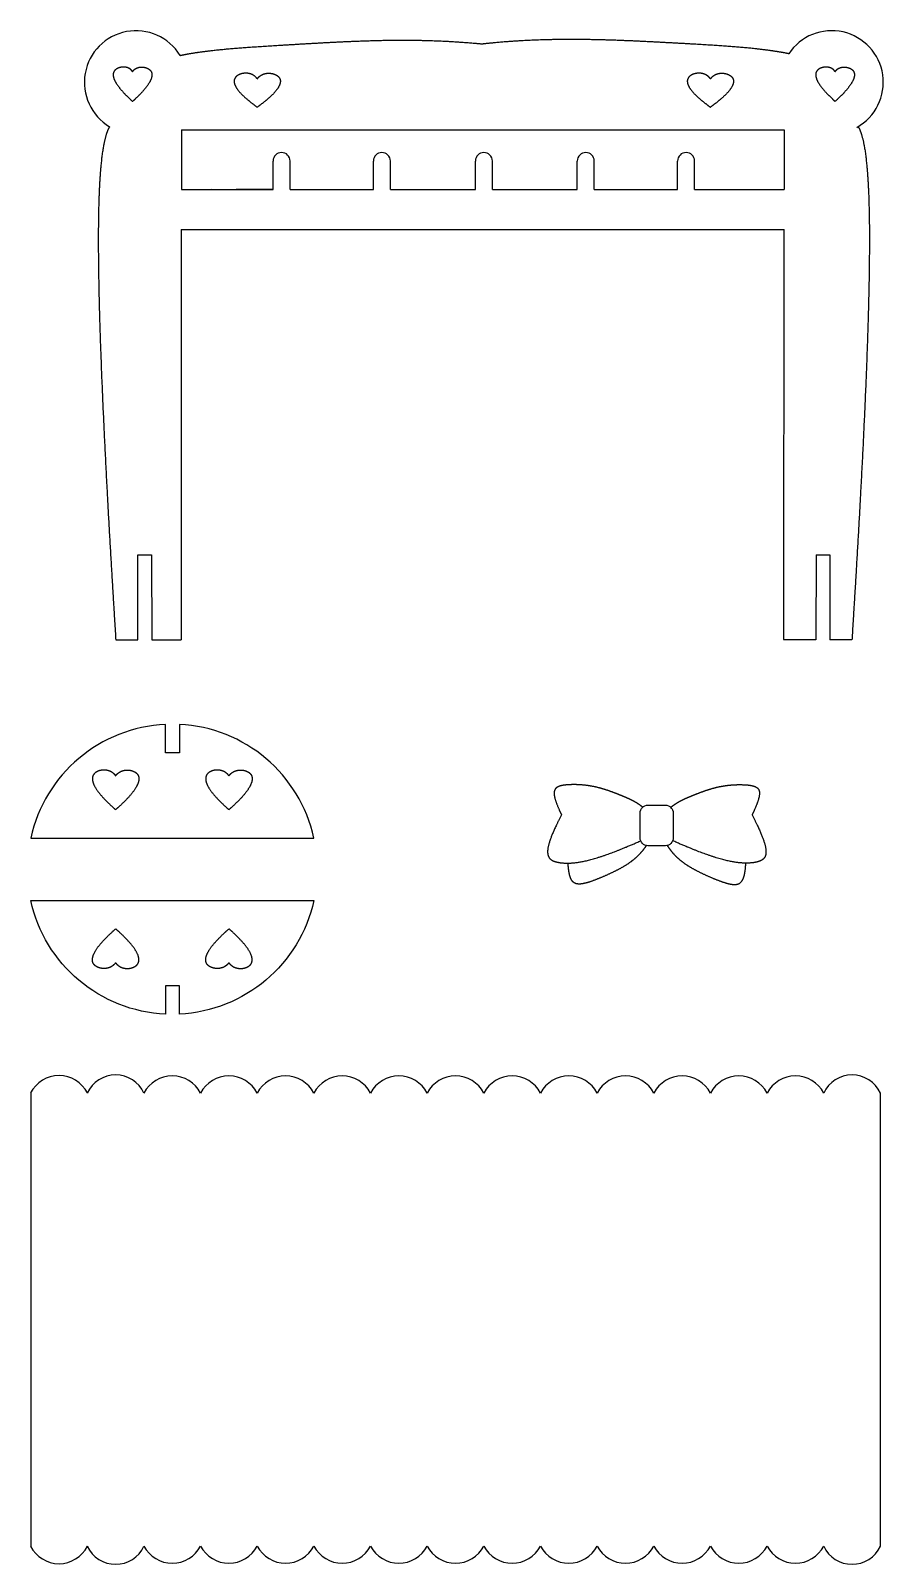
# Model space of a CAD drawing. Header units: millimetres. Extents: x -80 to 71, y -183 to 88.
import ezdxf

# ---------------------------------------------------------------- set-up
doc = ezdxf.new("R2010")
doc.units = ezdxf.units.MM
doc.layers.get('0').update_dxf_attribs({"linetype": 'CONTINUOUS'})

msp = doc.modelspace()

# ---------------------------------------------------------------- linework, layer by layer
for p, q in [((-53.4, 70), (53, 70)), ((-53.4, 70), (-53.4, 59.5)), ((53, 70), (53, 59.5)), ((-37.2, 59.5), (-37.2, 64.5)), ((-34.2, 59.5), (-34.2, 64.5)), ((-19.5, 59.5), (-19.5, 64.5)), ((-16.5, 59.5), (-16.5, 64.5)), ((-1.5, 59.5), (-1.5, 64.5)), ((1.5, 59.5), (1.5, 64.5)), ((16.5, 59.5), (16.5, 64.5)), ((19.5, 59.5), (19.5, 64.5)), ((34.2, 59.5), (34.2, 64.5)), ((37.2, 59.5), (37.2, 64.5)), ((-48, 59.61), (-48, 59.61)), ((52.93, 60), (53, 60)), ((-53.4, 59.5), (-37.2, 59.5)), ((-37.2, 59.5), (-43.7, 59.5)), ((-34.2, 59.5), (-19.5, 59.5)), ((-16.5, 59.5), (-1.5, 59.5)), ((1.5, 59.5), (16.5, 59.5)), ((19.5, 59.5), (34.2, 59.5)), ((37.2, 59.5), (53, 59.5)), ((-53.41, 52.44), (-53.41, -20)), ((-53.41, 52.44), (52.99, 52.44)), ((52.98, 52.44), (52.89, -19.94)), ((-61.1, -5.02), (-58.65, -5.01)), ((-61.06, -20.02), (-61.1, -5.02)), ((-58.65, -5.01), (-58.61, -20.01)), ((58.65, -5.01), (58.61, -20.01)), ((58.65, -5.01), (61.1, -5.02)), ((61.1, -5.02), (61.06, -20.02)), ((-64.98, -20), (-61.06, -20.02)), ((-58.61, -20.01), (-53.41, -20)), ((52.89, -19.94), (58.61, -19.97)), ((58.61, -19.97), (58.61, -20.01)), ((64.98, -20), (61.06, -20.02)), ((-80, -100), (-80, -180)), ((70, -180), (70, -100))]:
    msp.add_line(p, q)
for points in [[(-80, -55), (-30, -55, 0.338261), (-53.74, -34.94), (-53.75, -39.94), (-56.2, -39.94), (-56.19, -34.94, 0.338937)], [(28.97, -49.18), (32.05, -49.18, -0.414214), (33.43, -50.56), (33.43, -54.99, -0.414214), (32.05, -56.37), (28.97, -56.37, -0.414214), (27.59, -54.99), (27.59, -50.56, -0.414214)], [(-80, -66.02), (-30, -66.02, -0.338261), (-53.74, -86.08), (-53.75, -81.08), (-56.2, -81.09), (-56.19, -86.09, -0.338937)]]:
    msp.add_lwpolyline(points, format="xyb", close=True)
for centre, radius, start, end in [((-61.41, 78.39), 9.11, 31.3975, 239.2551), ((61.41, 78.39), 9.11, -60.7425, 146.3771), ((-35.7, 64.5), 1.5, 0, 180), ((-18, 64.5), 1.5, 0, 180), ((0, 64.5), 1.5, 0, 180), ((18, 64.5), 1.5, 0, 180), ((35.7, 64.5), 1.5, 0, 180), ((-75, -102.53), 5.61, 26.871, 153.129), ((-65, -102.32), 5.51, 24.8469, 155.1531), ((-55, -102.67), 5.67, 28.0725, 151.9276), ((-45, -102.67), 5.67, 28.0725, 151.9275), ((-35, -102.67), 5.67, 28.0725, 151.9275), ((-25, -102.67), 5.67, 28.0725, 151.9275), ((-15, -102.67), 5.67, 28.0725, 151.9275), ((-5, -102.67), 5.67, 28.0725, 151.9275), ((5, -102.67), 5.67, 28.0725, 151.9275), ((15, -102.67), 5.67, 28.0725, 151.9275), ((25, -102.67), 5.67, 28.0725, 151.9275), ((35, -102.67), 5.67, 28.0725, 151.9275), ((45, -102.67), 5.67, 28.0725, 151.9275), ((55, -102.67), 5.67, 28.0724, 151.9275), ((65, -102.32), 5.51, 24.8469, 155.1531), ((-75, -177.47), 5.61, 206.871, 333.129), ((-65, -177.68), 5.51, 204.8469, 335.1531), ((-55, -177.33), 5.67, 208.0724, 331.9275), ((-45, -177.33), 5.67, 208.0725, 331.9275), ((-35, -177.33), 5.67, 208.0725, 331.9275), ((-25, -177.33), 5.67, 208.0725, 331.9275), ((-15, -177.33), 5.67, 208.0725, 331.9275), ((-5, -177.33), 5.67, 208.0725, 331.9275), ((5, -177.33), 5.67, 208.0725, 331.9275), ((15, -177.33), 5.67, 208.0725, 331.9275), ((25, -177.33), 5.67, 208.0725, 331.9275), ((35, -177.33), 5.67, 208.0725, 331.9275), ((45, -177.33), 5.67, 208.0725, 331.9275), ((55, -177.33), 5.67, 208.0725, 331.9276), ((65, -177.68), 5.51, 204.8469, 335.1531)]:
    msp.add_arc(centre, radius, start, end)
for points in [[(-53.63, 83.14), (-52.9, 83.29), (-51.4, 83.57), (-49.07, 83.92), (-45.75, 84.28), (-41.27, 84.62), (-36.42, 84.92), (-31.2, 85.23), (-25.61, 85.55), (-19.69, 85.8), (-13.46, 85.9), (-8.26, 85.77), (-4.24, 85.53), (-1.51, 85.3), (-0.13, 85.17)], [(53.82, 83.44), (53.07, 83.59), (51.55, 83.86), (49.16, 84.21), (45.77, 84.56), (41.19, 84.89), (36.27, 85.17), (30.99, 85.46), (25.38, 85.75), (19.45, 85.95), (13.22, 86), (8.01, 85.84), (3.99, 85.57), (1.25, 85.31), (-0.13, 85.17)], [(-62.01, 80.25), (-62.05, 80.32), (-62.15, 80.47), (-62.31, 80.66), (-62.58, 80.86), (-62.99, 81.03), (-63.47, 81.1), (-63.99, 81.08), (-64.51, 80.95), (-64.96, 80.72), (-65.3, 80.38), (-65.47, 79.92), (-65.44, 79.36), (-65.2, 78.69), (-64.73, 77.92), (-64.05, 77.05), (-63.34, 76.28), (-62.71, 75.66), (-62.25, 75.23), (-62.01, 75.01)], [(-62.01, 80.25), (-61.97, 80.32), (-61.87, 80.47), (-61.71, 80.66), (-61.44, 80.86), (-61.03, 81.03), (-60.55, 81.1), (-60.03, 81.08), (-59.51, 80.95), (-59.06, 80.72), (-58.72, 80.38), (-58.55, 79.92), (-58.58, 79.36), (-58.82, 78.69), (-59.29, 77.92), (-59.97, 77.05), (-60.68, 76.28), (-61.31, 75.66), (-61.77, 75.23), (-62.01, 75.01)], [(-40, 79), (-40.07, 79.09), (-40.2, 79.27), (-40.44, 79.5), (-40.79, 79.74), (-41.29, 79.94), (-41.86, 80.03), (-42.46, 80), (-43.05, 79.85), (-43.56, 79.59), (-43.94, 79.23), (-44.13, 78.75), (-44.08, 78.18), (-43.78, 77.51), (-43.23, 76.76), (-42.42, 75.92), (-41.57, 75.19), (-40.83, 74.61), (-40.28, 74.21), (-40, 74)], [(-40, 79), (-39.93, 79.09), (-39.8, 79.27), (-39.56, 79.5), (-39.21, 79.74), (-38.71, 79.94), (-38.14, 80.03), (-37.54, 80), (-36.95, 79.85), (-36.44, 79.59), (-36.06, 79.23), (-35.87, 78.75), (-35.92, 78.18), (-36.22, 77.51), (-36.77, 76.76), (-37.58, 75.92), (-38.43, 75.19), (-39.17, 74.61), (-39.72, 74.21), (-40, 74)], [(40, 79), (39.93, 79.09), (39.8, 79.27), (39.56, 79.5), (39.21, 79.74), (38.71, 79.94), (38.14, 80.03), (37.54, 80), (36.95, 79.85), (36.44, 79.59), (36.06, 79.23), (35.87, 78.75), (35.92, 78.18), (36.22, 77.51), (36.77, 76.76), (37.58, 75.92), (38.43, 75.19), (39.17, 74.61), (39.72, 74.21), (40, 74)], [(40, 79), (40.07, 79.09), (40.2, 79.27), (40.44, 79.5), (40.79, 79.74), (41.29, 79.94), (41.86, 80.03), (42.46, 80), (43.05, 79.85), (43.56, 79.59), (43.94, 79.23), (44.13, 78.75), (44.08, 78.18), (43.78, 77.51), (43.23, 76.76), (42.42, 75.92), (41.57, 75.19), (40.83, 74.61), (40.28, 74.21), (40, 74)], [(62.01, 80.25), (61.97, 80.32), (61.87, 80.47), (61.71, 80.66), (61.44, 80.86), (61.03, 81.03), (60.55, 81.1), (60.03, 81.08), (59.51, 80.95), (59.06, 80.72), (58.72, 80.38), (58.55, 79.92), (58.58, 79.36), (58.82, 78.69), (59.29, 77.92), (59.97, 77.05), (60.68, 76.28), (61.31, 75.66), (61.77, 75.23), (62.01, 75.01)], [(62.01, 80.25), (62.05, 80.32), (62.15, 80.47), (62.31, 80.66), (62.58, 80.86), (62.99, 81.03), (63.47, 81.1), (63.99, 81.08), (64.51, 80.95), (64.96, 80.72), (65.3, 80.38), (65.47, 79.92), (65.44, 79.36), (65.2, 78.69), (64.73, 77.92), (64.05, 77.05), (63.34, 76.28), (62.71, 75.66), (62.25, 75.23), (62.01, 75.01)], [(-66.07, 70.56), (-66.27, 70.25), (-66.64, 69.47), (-67.12, 67.8), (-67.62, 64.59), (-68, 58.86), (-68.12, 51.42), (-68.02, 42.42), (-67.72, 32.04), (-67.25, 20.49), (-66.63, 7.93), (-66.03, -2.84), (-65.52, -11.28), (-65.16, -17.07), (-64.98, -20)], [(66.07, 70.56), (66.27, 70.25), (66.64, 69.47), (67.12, 67.8), (67.62, 64.59), (68, 58.86), (68.12, 51.42), (68.02, 42.42), (67.72, 32.04), (67.25, 20.49), (66.63, 7.93), (66.03, -2.84), (65.52, -11.28), (65.16, -17.07), (64.98, -20)], [(-65, -44), (-65.07, -43.91), (-65.22, -43.73), (-65.46, -43.5), (-65.82, -43.26), (-66.34, -43.06), (-66.92, -42.97), (-67.53, -43.01), (-68.11, -43.16), (-68.62, -43.44), (-68.99, -43.85), (-69.16, -44.38), (-69.09, -45.04), (-68.78, -45.81), (-68.22, -46.7), (-67.41, -47.69), (-66.56, -48.56), (-65.82, -49.27), (-65.28, -49.75), (-65, -50)], [(-65, -44), (-64.93, -43.91), (-64.78, -43.73), (-64.54, -43.5), (-64.18, -43.26), (-63.66, -43.06), (-63.08, -42.97), (-62.47, -43.01), (-61.89, -43.16), (-61.38, -43.44), (-61.01, -43.85), (-60.84, -44.38), (-60.91, -45.04), (-61.22, -45.81), (-61.78, -46.7), (-62.59, -47.69), (-63.44, -48.56), (-64.18, -49.27), (-64.72, -49.75), (-65, -50)], [(-45, -44), (-45.07, -43.91), (-45.22, -43.73), (-45.46, -43.5), (-45.82, -43.26), (-46.34, -43.06), (-46.92, -42.97), (-47.53, -43.01), (-48.11, -43.16), (-48.62, -43.44), (-48.99, -43.85), (-49.16, -44.38), (-49.09, -45.04), (-48.78, -45.81), (-48.22, -46.7), (-47.41, -47.69), (-46.56, -48.56), (-45.82, -49.27), (-45.28, -49.75), (-45, -50)], [(-45, -44), (-44.93, -43.91), (-44.78, -43.73), (-44.54, -43.5), (-44.18, -43.26), (-43.66, -43.06), (-43.08, -42.97), (-42.47, -43.01), (-41.89, -43.16), (-41.38, -43.44), (-41.01, -43.85), (-40.84, -44.38), (-40.91, -45.04), (-41.22, -45.81), (-41.78, -46.7), (-42.59, -47.69), (-43.44, -48.56), (-44.18, -49.27), (-44.72, -49.75), (-45, -50)], [(28.05, -49.57), (27.9, -49.44), (27.59, -49.2), (27.14, -48.89), (26.56, -48.54), (25.84, -48.17), (25.07, -47.84), (24.23, -47.49), (23.29, -47.11), (22.24, -46.72), (21.12, -46.34), (19.93, -46.02), (18.71, -45.77), (17.5, -45.62), (16.31, -45.56), (15.2, -45.57), (14.2, -45.64), (13.36, -45.8), (12.72, -46.09), (12.37, -46.61), (12.36, -47.49), (12.68, -48.57), (13.12, -49.64), (13.51, -50.47), (13.72, -50.92)], [(33.01, -49.57), (33.17, -49.44), (33.48, -49.2), (33.93, -48.89), (34.5, -48.54), (35.23, -48.17), (35.99, -47.84), (36.84, -47.49), (37.78, -47.11), (38.82, -46.72), (39.95, -46.34), (41.13, -46.02), (42.35, -45.77), (43.57, -45.62), (44.75, -45.56), (45.86, -45.57), (46.87, -45.64), (47.71, -45.8), (48.34, -46.09), (48.7, -46.61), (48.71, -47.49), (48.39, -48.57), (47.95, -49.64), (47.56, -50.47), (47.34, -50.92)], [(13.72, -50.92), (13.23, -51.84), (12.39, -53.52), (11.51, -55.56), (11.06, -57.38), (11.36, -58.57), (12.19, -59.11), (13.3, -59.37), (14.65, -59.48), (16.43, -59.38), (18.92, -58.88), (21.75, -57.96), (24.47, -56.89), (26.56, -55.99), (27.68, -55.49)], [(33.08, -49.76), (33.09, -49.75), (33.11, -49.74), (33.12, -49.71), (33.11, -49.68), (33.06, -49.64), (33.03, -49.6), (33.02, -49.58), (33.01, -49.57), (33.01, -49.57)], [(47.34, -50.92), (47.83, -51.84), (48.68, -53.52), (49.55, -55.56), (50.01, -57.38), (49.71, -58.57), (48.87, -59.11), (47.77, -59.37), (46.41, -59.48), (44.64, -59.38), (42.14, -58.88), (39.31, -57.96), (36.6, -56.89), (34.5, -55.99), (33.38, -55.49)], [(28.69, -56.3), (28.56, -56.49), (28.32, -56.85), (27.92, -57.37), (27.35, -58.02), (26.53, -58.78), (25.59, -59.49), (24.49, -60.17), (23.24, -60.83), (21.89, -61.47), (20.51, -62.07), (19.16, -62.6), (17.93, -63), (16.88, -63.2), (16.04, -63.09), (15.42, -62.54), (15.1, -61.63), (14.96, -60.65), (14.9, -59.86), (14.88, -59.43)], [(32.37, -56.33), (32.5, -56.52), (32.75, -56.88), (33.15, -57.41), (33.72, -58.07), (34.54, -58.84), (35.5, -59.56), (36.6, -60.25), (37.85, -60.92), (39.21, -61.56), (40.59, -62.16), (41.94, -62.69), (43.18, -63.09), (44.24, -63.28), (45.08, -63.16), (45.7, -62.59), (46.02, -61.67), (46.17, -60.67), (46.23, -59.87), (46.25, -59.43)], [(-65, -77.02), (-65.07, -77.12), (-65.22, -77.29), (-65.46, -77.52), (-65.82, -77.77), (-66.34, -77.97), (-66.92, -78.05), (-67.53, -78.02), (-68.11, -77.86), (-68.62, -77.58), (-68.99, -77.18), (-69.16, -76.65), (-69.09, -75.99), (-68.78, -75.21), (-68.22, -74.33), (-67.41, -73.33), (-66.56, -72.46), (-65.82, -71.76), (-65.28, -71.27), (-65, -71.02)], [(-65, -77.02), (-64.93, -77.12), (-64.78, -77.29), (-64.54, -77.52), (-64.18, -77.77), (-63.66, -77.97), (-63.08, -78.05), (-62.47, -78.02), (-61.89, -77.86), (-61.38, -77.58), (-61.01, -77.18), (-60.84, -76.65), (-60.91, -75.99), (-61.22, -75.21), (-61.78, -74.33), (-62.59, -73.33), (-63.44, -72.46), (-64.18, -71.76), (-64.72, -71.27), (-65, -71.02)], [(-45, -77.02), (-45.07, -77.12), (-45.22, -77.29), (-45.46, -77.52), (-45.82, -77.77), (-46.34, -77.97), (-46.92, -78.05), (-47.53, -78.02), (-48.11, -77.86), (-48.62, -77.58), (-48.99, -77.18), (-49.16, -76.65), (-49.09, -75.99), (-48.78, -75.21), (-48.22, -74.33), (-47.41, -73.33), (-46.56, -72.46), (-45.82, -71.76), (-45.28, -71.27), (-45, -71.02)], [(-45, -77.02), (-44.93, -77.12), (-44.78, -77.29), (-44.54, -77.52), (-44.18, -77.77), (-43.66, -77.97), (-43.08, -78.05), (-42.47, -78.02), (-41.89, -77.86), (-41.38, -77.58), (-41.01, -77.18), (-40.84, -76.65), (-40.91, -75.99), (-41.22, -75.21), (-41.78, -74.33), (-42.59, -73.33), (-43.44, -72.46), (-44.18, -71.76), (-44.72, -71.27), (-45, -71.02)]]:
    msp.add_open_spline(points, degree=5)

doc.saveas('drawing.dxf')
